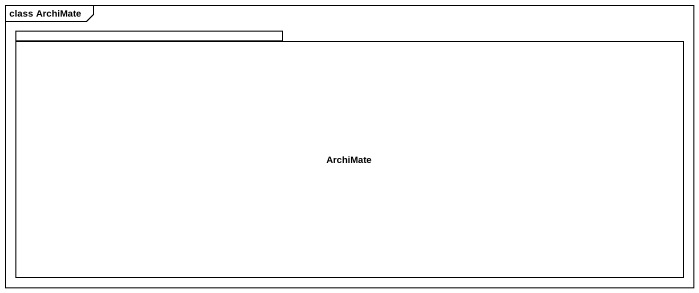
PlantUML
@startuml
mainframe class ArchiMate
package ArchiMate {
}
@enduml
